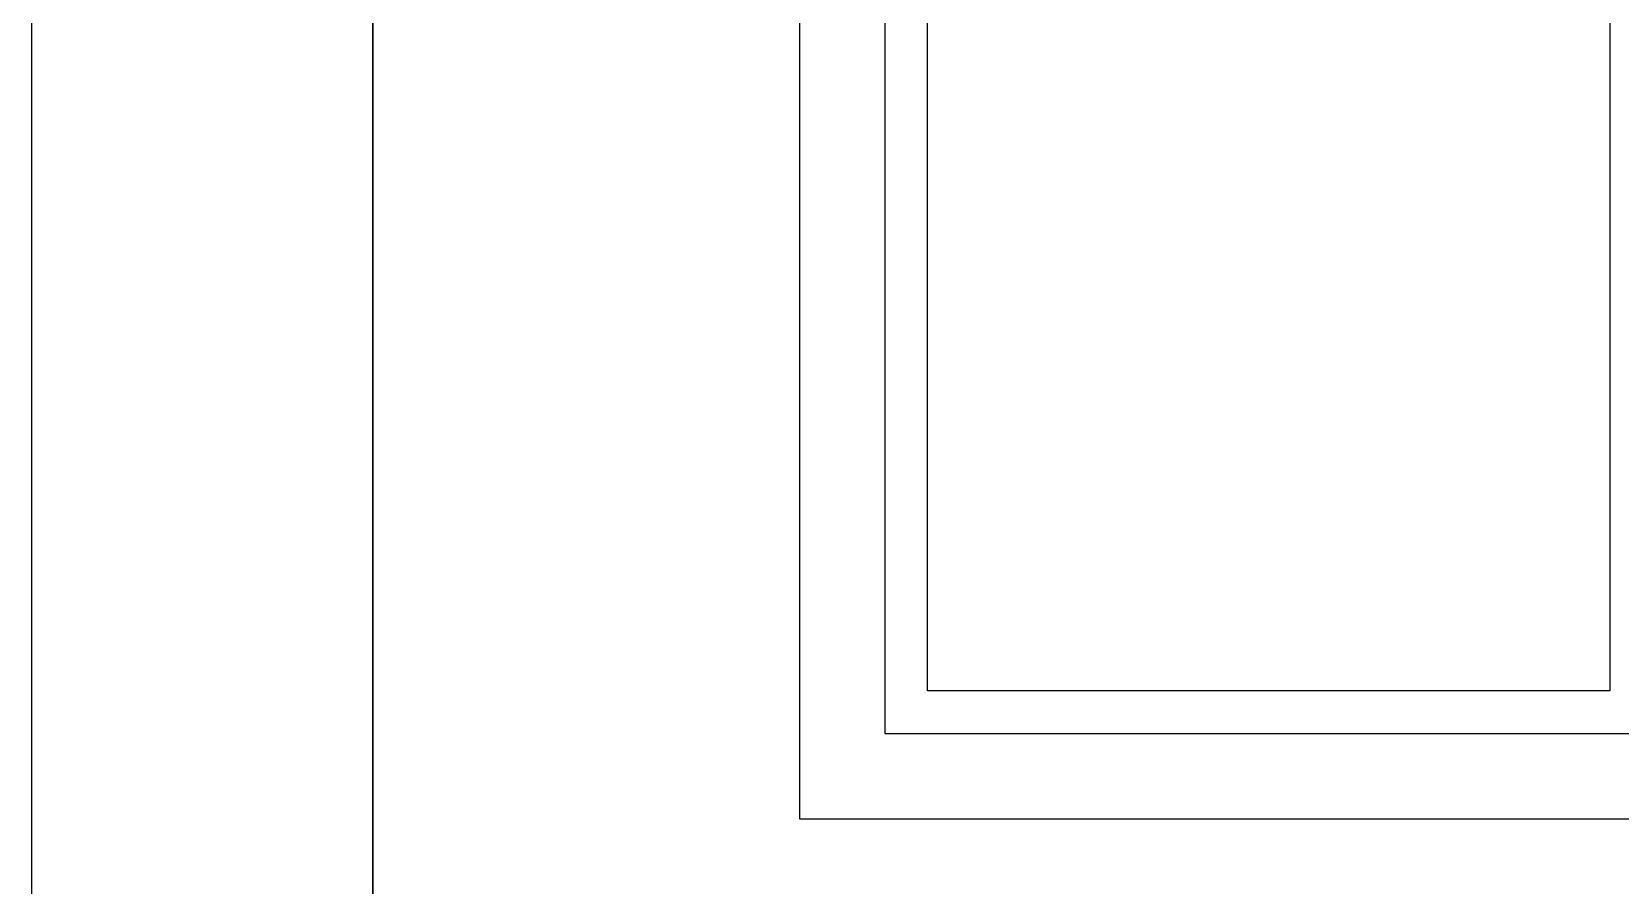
# Model space of a CAD drawing. Header units: millimetres. Extents: x -33000 to 294000, y 0 to 42408.
# Drawn here: x 136118.3 to 136490.8, y 18259 to 18459.2 of the extents above; entities that cross this region are included whole.
import ezdxf

# ---------------------------------------------------------------- set-up
doc = ezdxf.new("R2010")
doc.units = ezdxf.units.MM
doc.header["$LTSCALE"] = 50
doc.layers.add('arch', color=8, linetype='Continuous')

msp = doc.modelspace()

# ---------------------------------------------------------------- linework, layer by layer
at = {"layer": 'arch'}
for p, q in [((136118.3, 17424.6), (136118.3, 23294.6)), ((136198.3, 17344.57), (136198.3, 23179.6)), ((136198.3, 20634.6), (136198.3, 18154.6)), ((136298.3, 20534.6), (136298.3, 18274.6)), ((136318.3, 20514.6), (136318.3, 18294.6)), ((136328.3, 18304.6), (136328.3, 19764.6)), ((136488.3, 19764.6), (136488.3, 18304.6)), ((136488.3, 18304.6), (136328.3, 18304.6)), ((136318.3, 18294.6), (137838.3, 18294.6)), ((136298.3, 18274.6), (137858.3, 18274.6))]:
    msp.add_line(p, q, dxfattribs=at)

doc.saveas('drawing.dxf')
